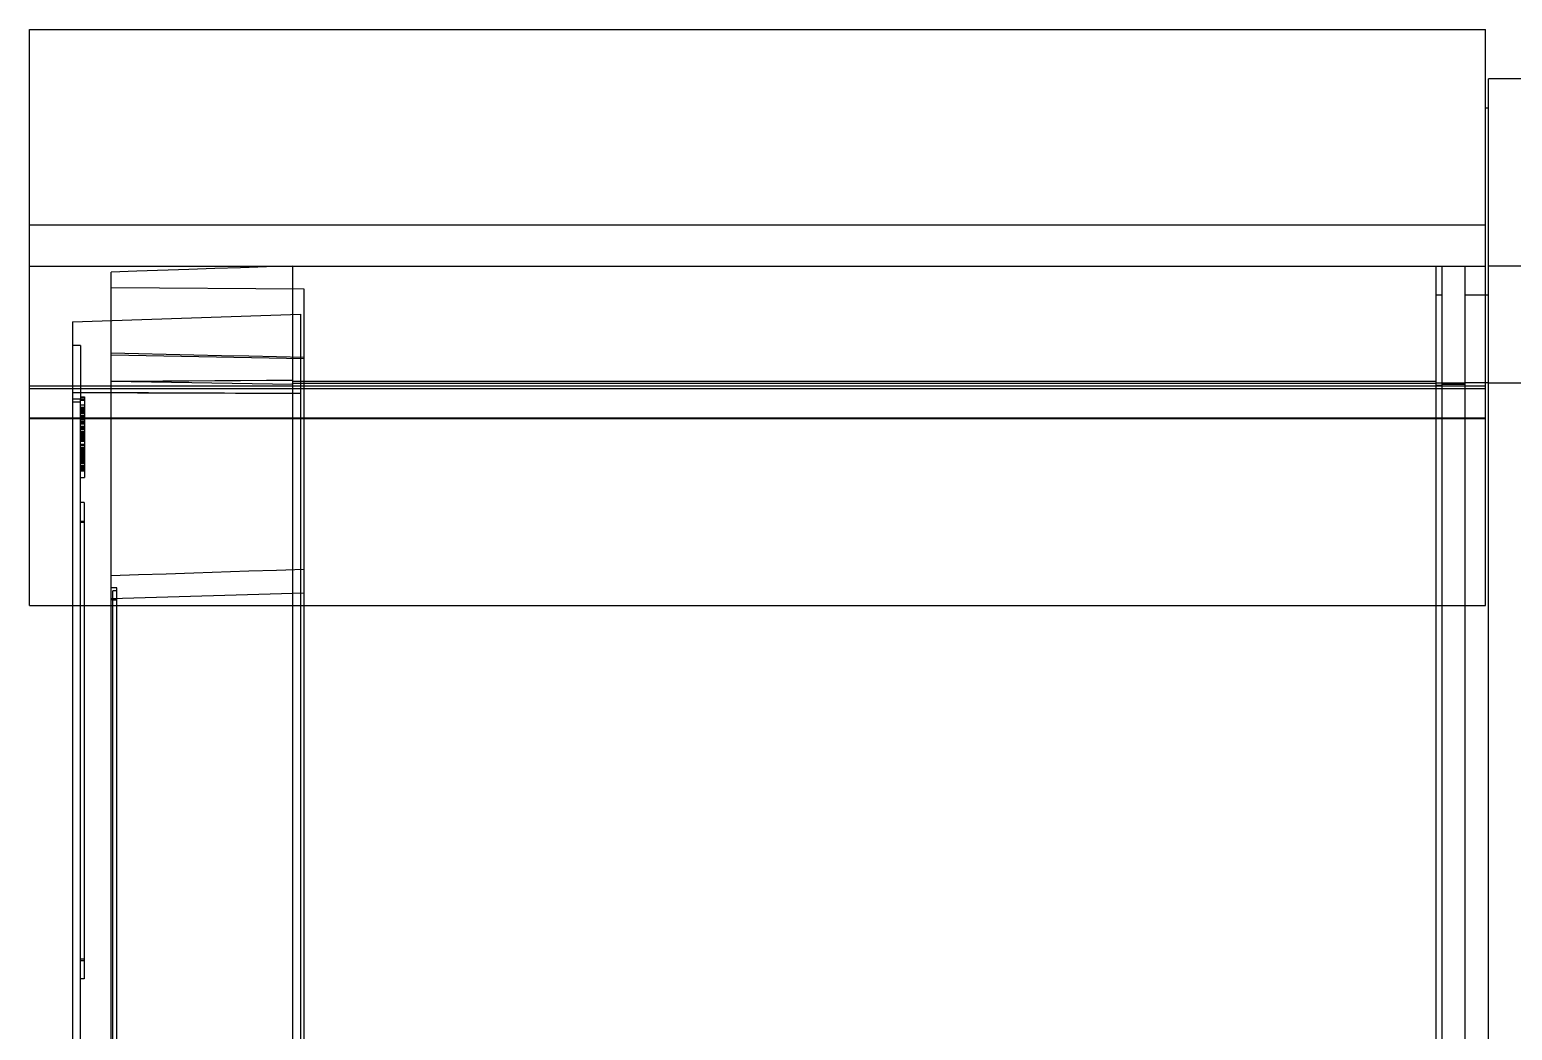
# Model space of a CAD drawing. Extents: x 0 to 203, y 0 to 348.
# Drawn here: x 0 to 126.3, y 262.7 to 348 of the extents above; entities that cross this region are included whole.
import ezdxf

# ---------------------------------------------------------------- set-up
doc = ezdxf.new("R2010")
doc.units = 0
doc.layers.add('-15N-THT. THIẾT BỊ ĐÓNG MỞ', color=40, linetype='CONTINUOUS')

# ---------------------------------------------------------------- blocks, each defined once
blk = doc.blocks.new('06 - N - SC VSD CHIẾU HÔNG ATV630U07~55N4')
at = {"layer": '-15N-THT. THIẾT BỊ ĐÓNG MỞ'}
for p, q in [((-203, 124.95), (-203, 174)), ((-203, 174), (-79, 174)), ((-79, 124.95), (-79, 174)), ((-78.75, -128.12), (-78.75, 169.81)), ((-78.75, 169.81), (-78.75, 169.81)), ((-69.78, 169.81), (-78.75, 169.81)), ((-79, 167.32), (-79, 167.32)), ((-78.75, 167.32), (-79, 167.32)), ((-78.75, 167.32), (-78.75, 167.32)), ((-203, 157.35), (-203, 157.35)), ((-79, 157.35), (-203, 157.35)), ((-79, 157.35), (-79, 157.35)), ((-203, 153.86), (-203, 153.86)), ((-203, 153.86), (-79, 153.86)), ((-193.87, 153.43), (-196.07, 153.35)), ((-196.07, 144.03), (-196.07, 153.35)), ((-196.07, 153.35), (-196.07, 153.35)), ((-189.45, 153.57), (-193.87, 153.43)), ((-187.24, 153.64), (-189.45, 153.57)), ((-185.04, 153.71), (-187.24, 153.64)), ((-182.83, 153.79), (-185.04, 153.71)), ((-180.62, 153.86), (-182.83, 153.79)), ((-180.62, 153.86), (-180.62, 153.86)), ((-180.62, 153.86), (-180.62, -97.22)), ((-83.23, 153.86), (-83.23, 153.86)), ((-83.23, 153.86), (-83.23, -166)), ((-82.73, 153.86), (-82.73, 153.86)), ((-82.73, 153.86), (-82.73, -128.12)), ((-80.74, -144.07), (-80.74, 153.86)), ((-80.74, 153.86), (-80.74, 153.86)), ((-79, 153.86), (-79, 153.86)), ((-78.75, 153.86), (-78.75, 153.86)), ((-69.78, 153.86), (-78.75, 153.86)), ((-196.07, 152), (-196.07, 152)), ((-179.63, 151.89), (-196.07, 152)), ((-179.63, 151.89), (-179.63, 151.89)), ((-179.63, 146.07), (-179.63, 151.89)), ((-83.23, 151.37), (-83.23, 151.37)), ((-82.73, 151.37), (-83.23, 151.37)), ((-82.73, 151.37), (-82.73, 151.37)), ((-80.74, 151.37), (-80.74, 151.37)), ((-78.75, 151.37), (-80.74, 151.37)), ((-78.75, 151.37), (-78.75, 151.37)), ((-199.36, 149.11), (-179.92, 149.76)), ((-199.36, 149.11), (-199.36, 143.1)), ((-199.36, 149.11), (-199.36, 149.11)), ((-179.92, 149.76), (-179.92, 149.76)), ((-179.92, 149.76), (-179.92, 143.02)), ((-198.66, 147.1), (-199.36, 147.1)), ((-198.66, 147.1), (-198.66, 142.54)), ((-198.66, 147.1), (-198.66, 147.1)), ((-193.72, 146.37), (-196.07, 146.43)), ((-179.63, 145.95), (-196.07, 146.26)), ((-191.37, 146.32), (-193.72, 146.37)), ((-189.02, 146.27), (-191.37, 146.32)), ((-186.67, 146.22), (-189.02, 146.27)), ((-184.32, 146.17), (-186.67, 146.22)), ((-181.97, 146.12), (-184.32, 146.17)), ((-179.63, 146.07), (-181.97, 146.12)), ((-179.63, 27.91), (-179.63, 146.07)), ((-196.07, 15.89), (-196.07, 144.03)), ((-180.62, 143.76), (-196.07, 144.03)), ((-193.87, 144.03), (-196.07, 144.01)), ((-191.66, 144.04), (-193.87, 144.03)), ((-189.45, 144.06), (-191.66, 144.04)), ((-187.24, 144.07), (-189.45, 144.06)), ((-185.04, 144.08), (-187.24, 144.07)), ((-182.83, 144.1), (-185.04, 144.08)), ((-180.62, 144.11), (-182.83, 144.1)), ((-180.62, 144.05), (-83.23, 144.05)), ((-79, 143.63), (-203, 143.63)), ((-203, 143.43), (-79, 143.43)), ((-199.36, 143.1), (-179.92, 143.02)), ((-199.36, 143.1), (-199.36, 30.91)), ((-199.36, 143.08), (-193.81, 143.06)), ((-198.66, 142.71), (-198.32, 142.71)), ((-198.66, 142.7), (-198.32, 142.7)), ((-198.32, 142.71), (-198.32, 142.7)), ((-198.32, 142.7), (-198.32, 142.66)), ((-193.81, 143.06), (-191.03, 143.05)), ((-191.03, 143.05), (-188.25, 143.05)), ((-188.25, 143.05), (-185.48, 143.04)), ((-185.48, 143.04), (-182.7, 143.03)), ((-182.7, 143.03), (-179.92, 143.02)), ((-180.62, 143.76), (-180.62, 143.86)), ((-83.23, 143.86), (-180.62, 143.86)), ((-179.92, 143.02), (-179.92, 82.05)), ((-82.73, 143.87), (-83.23, 143.87)), ((-82.73, 143.69), (-83.23, 143.69)), ((-80.74, 143.87), (-82.73, 143.87)), ((-80.74, 143.78), (-82.73, 143.78)), ((-78.75, 143.91), (-80.74, 143.91)), ((-78.75, 143.9), (-80.74, 143.9)), ((-69.78, 143.89), (-78.75, 143.89)), ((-199.36, 142.54), (-198.66, 142.54)), ((-199.36, 142.3), (-198.66, 142.3)), ((-198.66, 142.66), (-198.32, 142.66)), ((-198.66, 142.66), (-198.66, 142.66)), ((-198.66, 31.58), (-198.66, 142.54)), ((-198.66, 142.52), (-198.32, 142.52)), ((-198.66, 142.42), (-198.32, 142.42)), ((-198.66, 142.04), (-198.32, 142.04)), ((-198.66, 142.02), (-198.32, 142.02)), ((-198.66, 141.84), (-198.32, 141.84)), ((-198.66, 141.71), (-198.32, 141.71)), ((-198.66, 141.65), (-198.32, 141.65)), ((-198.66, 141.53), (-198.32, 141.53)), ((-198.66, 141.52), (-198.32, 141.52)), ((-198.66, 141.52), (-198.32, 141.52)), ((-198.66, 141.52), (-198.32, 141.52)), ((-198.66, 141.48), (-198.32, 141.48)), ((-198.66, 141.48), (-198.66, 141.48)), ((-198.66, 141.48), (-198.32, 141.48)), ((-198.32, 142.66), (-198.32, 142.66)), ((-198.32, 142.66), (-198.32, 141.53)), ((-198.32, 141.53), (-198.32, 141.3)), ((-198.32, 141.48), (-198.32, 141.48)), ((-198.32, 141.48), (-198.32, 141.48)), ((-198.32, 141.48), (-198.32, 141.48)), ((-203, 140.92), (-79, 140.92)), ((-79, 140.85), (-203, 140.85)), ((-198.66, 141.37), (-198.32, 141.37)), ((-198.66, 141.36), (-198.32, 141.36)), ((-198.66, 141.3), (-198.32, 141.3)), ((-198.66, 141.12), (-198.32, 141.12)), ((-198.66, 141.11), (-198.32, 141.11)), ((-198.66, 140.51), (-198.66, 141.06)), ((-198.66, 141.06), (-198.32, 141.06)), ((-198.66, 141), (-198.32, 141)), ((-198.66, 141), (-198.32, 141)), ((-198.66, 140.95), (-198.32, 140.95)), ((-198.66, 140.95), (-198.32, 140.95)), ((-198.66, 140.86), (-198.32, 140.86)), ((-198.66, 140.79), (-198.32, 140.79)), ((-198.66, 140.78), (-198.32, 140.78)), ((-198.66, 140.77), (-198.32, 140.77)), ((-198.66, 140.61), (-198.32, 140.61)), ((-198.66, 140.59), (-198.32, 140.59)), ((-198.66, 140.57), (-198.32, 140.57)), ((-198.66, 140.57), (-198.32, 140.57)), ((-198.66, 140.51), (-198.32, 140.51)), ((-198.66, 140.51), (-198.66, 140.51)), ((-198.66, 140.51), (-198.32, 140.51)), ((-198.66, 140.41), (-198.32, 140.41)), ((-198.66, 140.22), (-198.32, 140.22)), ((-198.32, 141.3), (-198.32, 140.61)), ((-198.32, 140.61), (-198.32, 140.07)), ((-198.32, 140.51), (-198.32, 140.51)), ((-198.66, 140.1), (-198.32, 140.1)), ((-198.66, 140.1), (-198.66, 140.1)), ((-198.66, 140.09), (-198.32, 140.09)), ((-198.66, 140.07), (-198.32, 140.07)), ((-198.66, 139.96), (-198.32, 139.96)), ((-198.66, 139.79), (-198.32, 139.79)), ((-198.66, 139.78), (-198.32, 139.78)), ((-198.66, 139.76), (-198.32, 139.76)), ((-198.66, 139.68), (-198.32, 139.68)), ((-198.66, 139.47), (-198.66, 139.67)), ((-198.66, 139.67), (-198.32, 139.67)), ((-198.66, 139.62), (-198.32, 139.62)), ((-198.66, 139.53), (-198.32, 139.53)), ((-198.66, 139.5), (-198.32, 139.5)), ((-198.66, 139.47), (-198.32, 139.47)), ((-198.66, 139.43), (-198.32, 139.43)), ((-198.66, 139.41), (-198.32, 139.41)), ((-198.66, 139.39), (-198.32, 139.39)), ((-198.66, 139.3), (-198.32, 139.3)), ((-198.66, 139.28), (-198.32, 139.28)), ((-198.66, 139.19), (-198.32, 139.19)), ((-198.66, 139.11), (-198.32, 139.11)), ((-198.66, 139.03), (-198.32, 139.03)), ((-198.66, 139), (-198.32, 139)), ((-198.66, 139), (-198.32, 139)), ((-198.66, 139), (-198.32, 139)), ((-198.66, 138.99), (-198.32, 138.99)), ((-198.66, 138.99), (-198.66, 138.99)), ((-198.66, 138.99), (-198.66, 138.99)), ((-198.66, 138.99), (-198.32, 138.99)), ((-198.66, 138.95), (-198.32, 138.95)), ((-198.66, 138.95), (-198.32, 138.95)), ((-198.66, 138.95), (-198.32, 138.95)), ((-198.66, 138.95), (-198.32, 138.95)), ((-198.66, 138.95), (-198.32, 138.95)), ((-198.32, 140.1), (-198.32, 140.1)), ((-198.32, 140.07), (-198.32, 139)), ((-198.32, 139), (-198.32, 138.95)), ((-198.32, 139), (-198.32, 139)), ((-198.32, 138.99), (-198.32, 138.99)), ((-198.32, 138.99), (-198.32, 138.99)), ((-198.32, 138.95), (-198.32, 138.55)), ((-198.32, 138.95), (-198.32, 138.95)), ((-198.66, 138.67), (-198.32, 138.67)), ((-198.66, 138.67), (-198.66, 138.67)), ((-198.32, 138.63), (-198.66, 138.63)), ((-198.66, 138.56), (-198.32, 138.56)), ((-198.66, 138.56), (-198.66, 138.56)), ((-198.66, 138.4), (-198.32, 138.4)), ((-198.66, 138.34), (-198.32, 138.34)), ((-198.66, 138.29), (-198.32, 138.29)), ((-198.66, 138.16), (-198.66, 138.23)), ((-198.66, 138.23), (-198.32, 138.23)), ((-198.66, 138.23), (-198.66, 138.23)), ((-198.66, 138.22), (-198.32, 138.22)), ((-198.66, 138.22), (-198.66, 138.22)), ((-198.66, 138.16), (-198.32, 138.16)), ((-198.66, 138.16), (-198.32, 138.16)), ((-198.66, 138.12), (-198.32, 138.12)), ((-198.66, 138.1), (-198.32, 138.1)), ((-198.66, 137.97), (-198.32, 137.97)), ((-198.66, 137.96), (-198.32, 137.96)), ((-198.66, 137.96), (-198.66, 137.96)), ((-198.66, 137.92), (-198.32, 137.92)), ((-198.66, 137.92), (-198.66, 137.92)), ((-198.66, 137.86), (-198.32, 137.86)), ((-198.66, 137.86), (-198.32, 137.86)), ((-198.66, 137.86), (-198.32, 137.86)), ((-198.66, 137.86), (-198.32, 137.86)), ((-198.66, 137.83), (-198.66, 137.83)), ((-198.66, 137.83), (-198.32, 137.83)), ((-198.66, 137.76), (-198.32, 137.76)), ((-198.66, 137.7), (-198.32, 137.7)), ((-198.66, 137.65), (-198.32, 137.65)), ((-198.66, 137.65), (-198.66, 137.65)), ((-198.32, 138.67), (-198.32, 138.67)), ((-198.32, 138.56), (-198.32, 137.86)), ((-198.32, 138.56), (-198.32, 138.56)), ((-198.32, 138.56), (-198.32, 138.56)), ((-198.32, 138.23), (-198.32, 138.23)), ((-198.32, 138.22), (-198.32, 138.22)), ((-198.32, 137.96), (-198.32, 137.96)), ((-198.32, 137.92), (-198.32, 137.92)), ((-198.32, 137.86), (-198.32, 137.76)), ((-198.32, 137.83), (-198.32, 137.83)), ((-198.32, 137.83), (-198.32, 137.83)), ((-198.32, 137.76), (-198.32, 137.46)), ((-198.32, 137.65), (-198.32, 137.65)), ((-198.66, 137.64), (-198.32, 137.64)), ((-198.66, 137.64), (-198.66, 137.64)), ((-198.66, 137.63), (-198.32, 137.63)), ((-198.66, 137.63), (-198.66, 137.63)), ((-198.66, 137.62), (-198.32, 137.62)), ((-198.66, 137.27), (-198.66, 137.62)), ((-198.66, 137.61), (-198.32, 137.61)), ((-198.66, 137.59), (-198.32, 137.59)), ((-198.66, 137.58), (-198.32, 137.58)), ((-198.66, 137.57), (-198.32, 137.57)), ((-198.66, 137.57), (-198.32, 137.57)), ((-198.66, 137.51), (-198.32, 137.51)), ((-198.66, 137.46), (-198.32, 137.46)), ((-198.66, 137.45), (-198.32, 137.45)), ((-198.66, 137.37), (-198.32, 137.37)), ((-198.32, 137.36), (-198.66, 137.36)), ((-198.66, 137.36), (-198.66, 137.36)), ((-198.66, 137.32), (-198.32, 137.32)), ((-198.66, 137.32), (-198.66, 137.32)), ((-198.66, 137.27), (-198.32, 137.27)), ((-198.66, 137.27), (-198.66, 137.27)), ((-198.66, 137.22), (-198.32, 137.22)), ((-198.66, 136.55), (-198.66, 137.22)), ((-198.66, 137.16), (-198.32, 137.16)), ((-198.66, 137.15), (-198.32, 137.15)), ((-198.66, 137.11), (-198.32, 137.11)), ((-198.66, 137.1), (-198.32, 137.1)), ((-198.66, 137.09), (-198.32, 137.09)), ((-198.66, 137.09), (-198.66, 137.09)), ((-198.66, 137.06), (-198.32, 137.06)), ((-198.66, 137.06), (-198.66, 137.06)), ((-198.66, 137.04), (-198.32, 137.04)), ((-198.66, 137.04), (-198.66, 137.04)), ((-198.66, 136.86), (-198.32, 136.86)), ((-198.66, 136.84), (-198.32, 136.84)), ((-198.66, 136.83), (-198.32, 136.83)), ((-198.66, 136.75), (-198.32, 136.75)), ((-198.66, 136.75), (-198.32, 136.75)), ((-198.66, 136.7), (-198.32, 136.7)), ((-198.66, 136.66), (-198.32, 136.66)), ((-198.66, 136.66), (-198.32, 136.66)), ((-198.66, 136.65), (-198.32, 136.65)), ((-198.66, 136.61), (-198.32, 136.61)), ((-198.66, 136.56), (-198.32, 136.56)), ((-198.66, 136.55), (-198.32, 136.55)), ((-198.66, 136.55), (-198.66, 136.55)), ((-198.66, 136.49), (-198.32, 136.49)), ((-198.66, 136.48), (-198.32, 136.48)), ((-198.66, 136.43), (-198.32, 136.43)), ((-198.66, 136.42), (-198.66, 136.42)), ((-198.66, 136.42), (-198.32, 136.42)), ((-198.66, 136.4), (-198.32, 136.4)), ((-198.32, 137.64), (-198.32, 137.64)), ((-198.32, 137.63), (-198.32, 137.63)), ((-198.32, 137.58), (-198.32, 137.58)), ((-198.32, 137.46), (-198.32, 136.71)), ((-198.32, 137.37), (-198.32, 137.37)), ((-198.32, 137.36), (-198.32, 137.36)), ((-198.32, 137.32), (-198.32, 137.32)), ((-198.32, 137.27), (-198.32, 137.27)), ((-198.32, 137.09), (-198.32, 137.09)), ((-198.32, 137.06), (-198.32, 137.06)), ((-198.32, 137.04), (-198.32, 137.04)), ((-198.32, 136.75), (-198.32, 136.48)), ((-198.32, 136.55), (-198.32, 136.55)), ((-198.32, 136.48), (-198.32, 136.4)), ((-198.32, 136.43), (-198.32, 136.43)), ((-198.32, 136.42), (-198.32, 136.42)), ((-198.32, 136.4), (-198.32, 135.84)), ((-198.66, 135.84), (-198.32, 135.84)), ((-198.36, 133.7), (-198.66, 133.7)), ((-198.66, 133.7), (-198.66, 133.7)), ((-198.36, 133.7), (-198.36, 93.13)), ((-198.36, 133.7), (-198.36, 133.7)), ((-198.66, 132.12), (-198.36, 132.12)), ((-198.66, 132.05), (-198.36, 132.05)), ((-191.37, 127.61), (-193.72, 127.54)), ((-189.02, 127.69), (-191.37, 127.61)), ((-184.32, 127.85), (-189.02, 127.69)), ((-181.97, 127.92), (-184.32, 127.85)), ((-179.63, 128), (-181.97, 127.92)), ((-179.63, 128), (-179.63, 128)), ((-193.72, 127.54), (-196.07, 127.46)), ((-195.57, 126.45), (-196.07, 126.45)), ((-196.07, 126.45), (-196.07, 126.45)), ((-195.57, 126.45), (-195.57, 126.45)), ((-195.57, 83.59), (-195.57, 126.45)), ((-179.63, 125.99), (-196.07, 125.5)), ((-195.57, 125.48), (-196.07, 125.48)), ((-195.57, 125.41), (-196.07, 125.41)), ((-195.92, 126.2), (-195.92, 126.2)), ((-195.57, 126.2), (-195.92, 126.2)), ((-195.92, 83.83), (-195.92, 126.2)), ((-195.57, 125.43), (-195.92, 125.43)), ((-195.57, 125.39), (-195.92, 125.39)), ((-195.57, 126.2), (-195.57, 126.2)), ((-203, 124.95), (-203, 124.95)), ((-203, 124.95), (-79, 124.95)), ((-79, 124.95), (-79, 124.95)), ((-198.36, 94.8), (-198.66, 94.8)), ((-198.66, 94.69), (-198.36, 94.69)), ((-198.36, 93.13), (-198.66, 93.13)), ((-198.66, 93.13), (-198.66, 93.13)), ((-198.36, 93.13), (-198.36, 93.13))]:
    blk.add_line(p, q, dxfattribs=at)

msp = doc.modelspace()

# ---------------------------------------------------------------- block references
msp.add_blockref('06 - N - SC VSD CHIẾU HÔNG ATV630U07~55N4', (203, 174))

doc.saveas('drawing.dxf')
